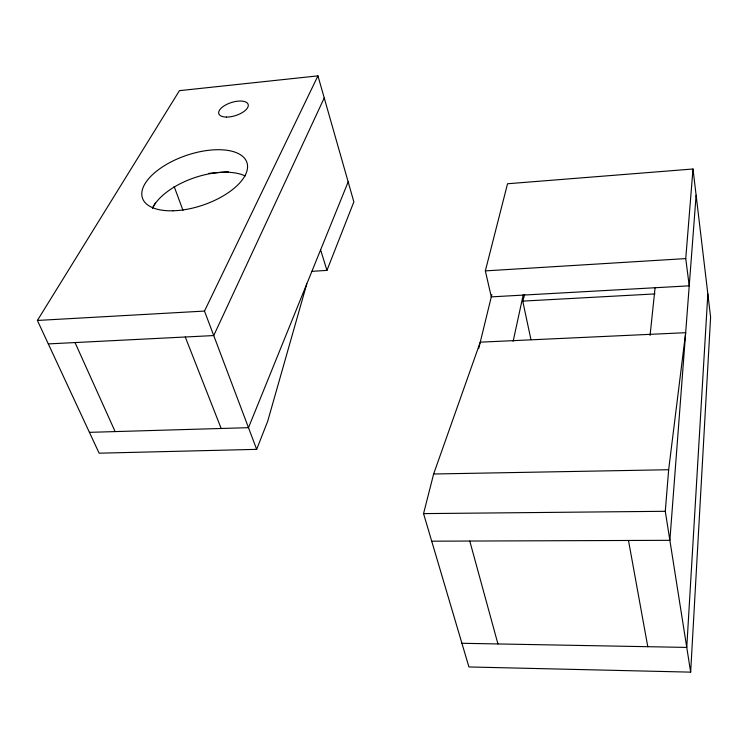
<?xml version="1.0" encoding="UTF-8"?>
<svg xmlns="http://www.w3.org/2000/svg" width="748" height="748" viewBox="0 0 748 748"><rect width="100%" height="100%" fill="white"/><g stroke="black" fill="none" stroke-linecap="round" stroke-linejoin="round"><path stroke-width="1.12" d="M690.656 672.134L665.29 511.295L668.656 469.735L685.664 332.692L480.253 342.173L433.634 473.998L423.555 513.614L468.921 666.954L690.656 672.134L710.6 317.171L693.003 168.992L507.537 183.756L485.349 270.888L491.296 296.872L689.226 285.839L685.748 258.593L693.003 168.992M707.842 293.945L686.758 647.413L461.918 643.289M696.117 195.237L669.871 540.318L431.708 541.187M650.068 335.431L655.07 287.933M513.128 341.312L523.291 294.525M478.739 348.353L491.847 294.609M306.774 283.959L267.691 421.264L256.667 449.352L99.119 453.195L37.4 320.453L179.427 90.658L317.947 75.866L353.86 201.876L326.951 270.383L311.879 271.346M530.958 339.639L522.749 301.117L524.713 294.469M348.166 181.895L248.486 427.678L89.423 432.344M324.239 97.923L213.732 335.562L48.311 343.912M256.667 449.352L204.494 311.075L317.947 75.866M152.601 207.869L155.519 202.802M208.673 173.396L228.318 171.675M485.349 270.888L685.748 258.593M37.4 320.453L204.494 311.075M522.749 301.117L654.968 293.917M433.634 473.998L668.656 469.735M423.555 513.614L665.29 511.295M75.015 342.556L115.136 431.587M185.27 336.993L221.165 428.482M174.153 186.486L182.97 210.347M320.611 249.823L326.951 270.383M469.772 541.047L497.944 643.953M628.488 540.467L647.787 646.693M152.536 208.159A54.567 26.638 -18.9 0 1 193.797 177.959A54.567 26.638 -18.9 0 1 245.232 175.958M173.078 210.786A55.174 26.189 -18.9 0 0 247.298 163.915A55.174 26.189 -18.9 0 0 163.681 166.131A55.174 26.189 -18.9 0 0 173.078 210.786M226.485 117.081A15.399 6.854 -17.6 0 0 248.299 105.141A15.399 6.854 -17.6 0 0 225.662 104.954A15.399 6.854 -17.6 0 0 226.485 117.081"/></g></svg>
